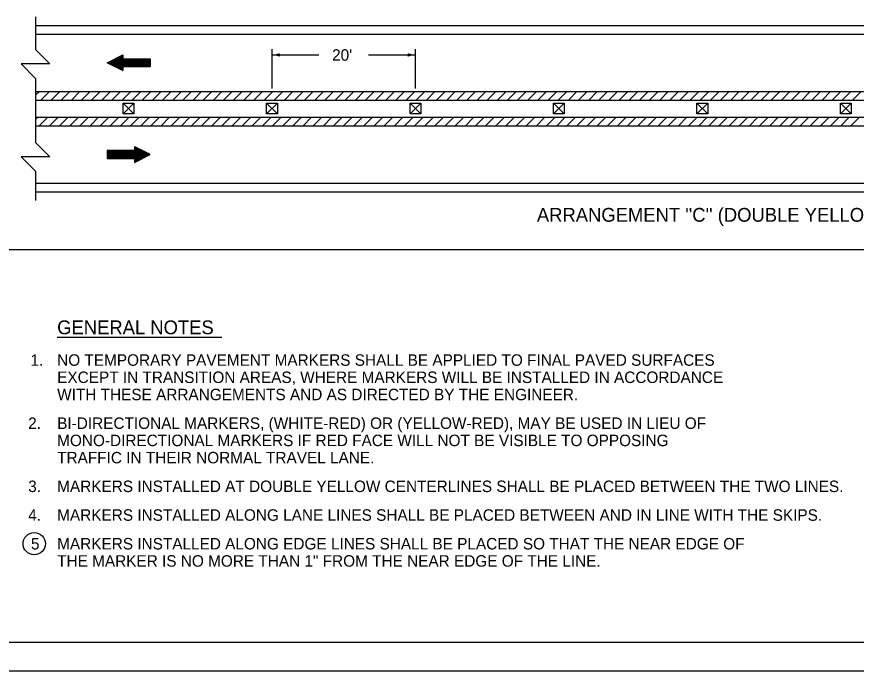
# Model space of a CAD drawing. Extents: x 1000 to 1075.5, y 1000 to 1022.
# Drawn here: x 1007.43 to 1022.06, y 1000 to 1011.4 of the extents above; entities that cross this region are included whole.
import ezdxf

# ---------------------------------------------------------------- set-up
doc = ezdxf.new("R2010")
doc.units = 0
doc.layers.add('Level 1', color=7, linetype='Continuous')
doc.layers.add('Level 10', color=7, linetype='Continuous')

msp = doc.modelspace()

# ---------------------------------------------------------------- linework, layer by layer
at = {"layer": 'Level 1'}
for p, q in [((1011.878, 1010.151), (1011.878, 1010.836)), ((1014.378, 1010.151), (1014.378, 1010.836)), ((1007.758, 1010.035), (1007.824, 1010.101)), ((1007.851, 1009.951), (1008.001, 1010.101)), ((1008.028, 1009.951), (1008.178, 1010.101)), ((1008.204, 1009.951), (1008.354, 1010.101)), ((1008.381, 1009.951), (1008.531, 1010.101)), ((1008.558, 1009.951), (1008.708, 1010.101)), ((1008.735, 1009.951), (1008.885, 1010.101)), ((1008.911, 1009.951), (1009.061, 1010.101)), ((1009.088, 1009.951), (1009.238, 1010.101)), ((1009.265, 1009.951), (1009.415, 1010.101)), ((1009.442, 1009.951), (1009.592, 1010.101)), ((1009.618, 1009.951), (1009.768, 1010.101)), ((1009.795, 1009.951), (1009.945, 1010.101)), ((1009.972, 1009.951), (1010.122, 1010.101)), ((1010.149, 1009.951), (1010.299, 1010.101)), ((1010.326, 1009.951), (1010.476, 1010.101)), ((1010.502, 1009.951), (1010.652, 1010.101)), ((1010.679, 1009.951), (1010.829, 1010.101)), ((1010.856, 1009.951), (1011.006, 1010.101)), ((1011.033, 1009.951), (1011.183, 1010.101)), ((1011.209, 1009.951), (1011.359, 1010.101)), ((1011.386, 1009.951), (1011.536, 1010.101)), ((1011.563, 1009.951), (1011.713, 1010.101)), ((1011.74, 1009.951), (1011.89, 1010.101)), ((1011.917, 1009.951), (1012.067, 1010.101)), ((1012.093, 1009.951), (1012.243, 1010.101)), ((1012.27, 1009.951), (1012.42, 1010.101)), ((1012.447, 1009.951), (1012.597, 1010.101)), ((1012.624, 1009.951), (1012.774, 1010.101)), ((1012.8, 1009.951), (1012.95, 1010.101)), ((1012.977, 1009.951), (1013.127, 1010.101)), ((1013.154, 1009.951), (1013.304, 1010.101)), ((1013.331, 1009.951), (1013.481, 1010.101)), ((1013.508, 1009.951), (1013.658, 1010.101)), ((1013.684, 1009.951), (1013.834, 1010.101)), ((1013.861, 1009.951), (1014.011, 1010.101)), ((1014.038, 1009.951), (1014.188, 1010.101)), ((1014.215, 1009.951), (1014.365, 1010.101)), ((1014.391, 1009.951), (1014.541, 1010.101)), ((1014.568, 1009.951), (1014.718, 1010.101)), ((1014.745, 1009.951), (1014.895, 1010.101)), ((1014.922, 1009.951), (1015.072, 1010.101)), ((1015.099, 1009.951), (1015.249, 1010.101)), ((1015.275, 1009.951), (1015.425, 1010.101)), ((1015.452, 1009.951), (1015.602, 1010.101)), ((1015.629, 1009.951), (1015.779, 1010.101)), ((1015.806, 1009.951), (1015.956, 1010.101)), ((1015.982, 1009.951), (1016.132, 1010.101)), ((1016.159, 1009.951), (1016.309, 1010.101)), ((1016.336, 1009.951), (1016.486, 1010.101)), ((1016.513, 1009.951), (1016.663, 1010.101)), ((1016.69, 1009.951), (1016.84, 1010.101)), ((1016.866, 1009.951), (1017.016, 1010.101)), ((1017.043, 1009.951), (1017.193, 1010.101)), ((1017.22, 1009.951), (1017.37, 1010.101)), ((1017.397, 1009.951), (1017.547, 1010.101)), ((1017.573, 1009.951), (1017.723, 1010.101)), ((1017.75, 1009.951), (1017.9, 1010.101)), ((1017.927, 1009.951), (1018.077, 1010.101)), ((1018.104, 1009.951), (1018.254, 1010.101)), ((1018.281, 1009.951), (1018.431, 1010.101)), ((1018.457, 1009.951), (1018.607, 1010.101)), ((1018.634, 1009.951), (1018.784, 1010.101)), ((1018.811, 1009.951), (1018.961, 1010.101)), ((1018.988, 1009.951), (1019.138, 1010.101)), ((1019.164, 1009.951), (1019.314, 1010.101)), ((1019.341, 1009.951), (1019.491, 1010.101)), ((1019.518, 1009.951), (1019.668, 1010.101)), ((1019.695, 1009.951), (1019.845, 1010.101)), ((1019.872, 1009.951), (1020.022, 1010.101)), ((1020.048, 1009.951), (1020.198, 1010.101)), ((1020.225, 1009.951), (1020.375, 1010.101)), ((1020.402, 1009.951), (1020.552, 1010.101)), ((1020.579, 1009.951), (1020.729, 1010.101)), ((1020.755, 1009.951), (1020.905, 1010.101)), ((1020.932, 1009.951), (1021.082, 1010.101)), ((1021.109, 1009.951), (1021.259, 1010.101)), ((1021.286, 1009.951), (1021.436, 1010.101)), ((1021.463, 1009.951), (1021.613, 1010.101)), ((1021.639, 1009.951), (1021.789, 1010.101)), ((1021.816, 1009.951), (1021.966, 1010.101)), ((1021.993, 1009.951), (1022.143, 1010.101)), ((1009.284, 1009.895), (1009.471, 1009.895)), ((1009.284, 1009.708), (1009.284, 1009.895)), ((1009.284, 1009.708), (1009.471, 1009.895)), ((1009.284, 1009.895), (1009.471, 1009.708)), ((1009.471, 1009.895), (1009.471, 1009.708)), ((1011.784, 1009.895), (1011.971, 1009.895)), ((1011.784, 1009.708), (1011.784, 1009.895)), ((1011.784, 1009.708), (1011.971, 1009.895)), ((1011.784, 1009.895), (1011.971, 1009.708)), ((1011.971, 1009.895), (1011.971, 1009.708)), ((1014.284, 1009.895), (1014.471, 1009.895)), ((1014.284, 1009.708), (1014.284, 1009.895)), ((1014.284, 1009.708), (1014.471, 1009.895)), ((1014.284, 1009.895), (1014.471, 1009.708)), ((1014.471, 1009.895), (1014.471, 1009.708)), ((1016.784, 1009.895), (1016.971, 1009.895)), ((1016.784, 1009.708), (1016.784, 1009.895)), ((1016.784, 1009.708), (1016.971, 1009.895)), ((1016.784, 1009.895), (1016.971, 1009.708)), ((1016.971, 1009.895), (1016.971, 1009.708)), ((1019.284, 1009.895), (1019.471, 1009.895)), ((1019.284, 1009.708), (1019.284, 1009.895)), ((1019.284, 1009.708), (1019.471, 1009.895)), ((1019.284, 1009.895), (1019.471, 1009.708)), ((1019.471, 1009.895), (1019.471, 1009.708)), ((1021.784, 1009.895), (1021.971, 1009.895)), ((1021.784, 1009.708), (1021.784, 1009.895)), ((1021.784, 1009.708), (1021.971, 1009.895)), ((1021.784, 1009.895), (1021.971, 1009.708)), ((1021.971, 1009.895), (1021.971, 1009.708)), ((1009.471, 1009.708), (1009.284, 1009.708)), ((1011.971, 1009.708), (1011.784, 1009.708)), ((1014.471, 1009.708), (1014.284, 1009.708)), ((1016.971, 1009.708), (1016.784, 1009.708)), ((1019.471, 1009.708), (1019.284, 1009.708)), ((1021.971, 1009.708), (1021.784, 1009.708)), ((1007.758, 1009.645), (1007.764, 1009.651)), ((1007.758, 1009.613), (1007.796, 1009.651)), ((1007.823, 1009.501), (1007.973, 1009.651)), ((1008, 1009.501), (1008.15, 1009.651)), ((1008.177, 1009.501), (1008.327, 1009.651)), ((1008.353, 1009.501), (1008.503, 1009.651)), ((1008.53, 1009.501), (1008.68, 1009.651)), ((1008.707, 1009.501), (1008.857, 1009.651)), ((1008.884, 1009.501), (1009.034, 1009.651)), ((1009.06, 1009.501), (1009.21, 1009.651)), ((1009.237, 1009.501), (1009.387, 1009.651)), ((1009.414, 1009.501), (1009.564, 1009.651)), ((1009.591, 1009.501), (1009.741, 1009.651)), ((1009.768, 1009.501), (1009.918, 1009.651)), ((1009.944, 1009.501), (1010.094, 1009.651)), ((1010.121, 1009.501), (1010.271, 1009.651)), ((1010.298, 1009.501), (1010.448, 1009.651)), ((1010.475, 1009.501), (1010.625, 1009.651)), ((1010.651, 1009.501), (1010.801, 1009.651)), ((1010.828, 1009.501), (1010.978, 1009.651)), ((1011.005, 1009.501), (1011.155, 1009.651)), ((1011.182, 1009.501), (1011.332, 1009.651)), ((1011.359, 1009.501), (1011.509, 1009.651)), ((1011.535, 1009.501), (1011.685, 1009.651)), ((1011.712, 1009.501), (1011.862, 1009.651)), ((1011.889, 1009.501), (1012.039, 1009.651)), ((1012.066, 1009.501), (1012.216, 1009.651)), ((1012.242, 1009.501), (1012.392, 1009.651)), ((1012.419, 1009.501), (1012.569, 1009.651)), ((1012.596, 1009.501), (1012.746, 1009.651)), ((1012.773, 1009.501), (1012.923, 1009.651)), ((1012.95, 1009.501), (1013.1, 1009.651)), ((1013.126, 1009.501), (1013.276, 1009.651)), ((1013.303, 1009.501), (1013.453, 1009.651)), ((1013.48, 1009.501), (1013.63, 1009.651)), ((1013.657, 1009.501), (1013.807, 1009.651)), ((1013.833, 1009.501), (1013.983, 1009.651)), ((1014.01, 1009.501), (1014.16, 1009.651)), ((1014.187, 1009.501), (1014.337, 1009.651)), ((1014.364, 1009.501), (1014.514, 1009.651)), ((1014.541, 1009.501), (1014.691, 1009.651)), ((1014.717, 1009.501), (1014.867, 1009.651)), ((1014.894, 1009.501), (1015.044, 1009.651)), ((1015.071, 1009.501), (1015.221, 1009.651)), ((1015.248, 1009.501), (1015.398, 1009.651)), ((1015.424, 1009.501), (1015.574, 1009.651)), ((1015.601, 1009.501), (1015.751, 1009.651)), ((1015.778, 1009.501), (1015.928, 1009.651)), ((1015.955, 1009.501), (1016.105, 1009.651)), ((1016.132, 1009.501), (1016.282, 1009.651)), ((1016.308, 1009.501), (1016.458, 1009.651)), ((1016.485, 1009.501), (1016.635, 1009.651)), ((1016.662, 1009.501), (1016.812, 1009.651)), ((1016.839, 1009.501), (1016.989, 1009.651)), ((1017.015, 1009.501), (1017.165, 1009.651)), ((1017.192, 1009.501), (1017.342, 1009.651)), ((1017.369, 1009.501), (1017.519, 1009.651)), ((1017.546, 1009.501), (1017.696, 1009.651)), ((1017.723, 1009.501), (1017.873, 1009.651)), ((1017.899, 1009.501), (1018.049, 1009.651)), ((1018.076, 1009.501), (1018.226, 1009.651)), ((1018.253, 1009.501), (1018.403, 1009.651)), ((1018.43, 1009.501), (1018.58, 1009.651)), ((1018.606, 1009.501), (1018.756, 1009.651)), ((1018.783, 1009.501), (1018.933, 1009.651)), ((1018.96, 1009.501), (1019.11, 1009.651)), ((1019.137, 1009.501), (1019.287, 1009.651)), ((1019.314, 1009.501), (1019.464, 1009.651)), ((1019.49, 1009.501), (1019.64, 1009.651)), ((1019.667, 1009.501), (1019.817, 1009.651)), ((1019.844, 1009.501), (1019.994, 1009.651)), ((1020.021, 1009.501), (1020.171, 1009.651)), ((1020.197, 1009.501), (1020.347, 1009.651)), ((1020.374, 1009.501), (1020.524, 1009.651)), ((1020.551, 1009.501), (1020.701, 1009.651)), ((1020.728, 1009.501), (1020.878, 1009.651)), ((1020.905, 1009.501), (1021.055, 1009.651)), ((1021.081, 1009.501), (1021.231, 1009.651)), ((1021.258, 1009.501), (1021.408, 1009.651)), ((1021.435, 1009.501), (1021.585, 1009.651)), ((1021.612, 1009.501), (1021.762, 1009.651)), ((1021.788, 1009.501), (1021.938, 1009.651)), ((1021.965, 1009.501), (1022.115, 1009.651)), ((1007, 1007.349), (1035.5, 1007.349))]:
    msp.add_line(p, q, dxfattribs=at)
for points in [[(1007.758, 1011.401), (1007.758, 1010.829), (1008.008, 1010.579), (1007.508, 1010.579), (1007.758, 1010.329), (1007.758, 1009.213), (1008.008, 1008.963), (1007.508, 1008.963), (1007.758, 1008.713), (1007.758, 1008.201)], [(1007.758, 1011.251), (1034.758, 1011.251)], [(1007.758, 1011.101), (1034.758, 1011.101)], [(1009.184, 1010.689), (1009.28, 1010.689)], [(1009.198, 1010.696), (1009.28, 1010.696)], [(1009.211, 1010.703), (1009.28, 1010.703)], [(1009.225, 1010.71), (1009.28, 1010.71)], [(1009.239, 1010.716), (1009.28, 1010.716)], [(1009.252, 1010.723), (1009.28, 1010.723)], [(1009.266, 1010.73), (1009.28, 1010.73)], [(1009.28, 1010.737), (1009.28, 1010.737)], [(1011.878, 1010.736), (1012.696, 1010.736)], [(1013.562, 1010.736), (1014.378, 1010.736)], [(1009.013, 1010.604), (1009.756, 1010.604)], [(1009.016, 1010.597), (1009.756, 1010.597)], [(1009.027, 1010.611), (1009.756, 1010.611)], [(1009.027, 1010.611), (1009.756, 1010.611)], [(1009.029, 1010.591), (1009.756, 1010.591)], [(1009.041, 1010.618), (1009.756, 1010.618)], [(1009.043, 1010.584), (1009.756, 1010.584)], [(1009.054, 1010.625), (1009.756, 1010.625)], [(1009.056, 1010.577), (1009.756, 1010.577)], [(1009.068, 1010.631), (1009.756, 1010.631)], [(1009.07, 1010.57), (1009.756, 1010.57)], [(1009.082, 1010.638), (1009.756, 1010.638)], [(1009.083, 1010.563), (1009.756, 1010.563)], [(1009.095, 1010.645), (1009.756, 1010.645)], [(1009.097, 1010.557), (1009.756, 1010.557)], [(1009.109, 1010.652), (1009.756, 1010.652)], [(1009.111, 1010.55), (1009.756, 1010.55)], [(1009.123, 1010.659), (1009.756, 1010.659)], [(1009.124, 1010.543), (1009.756, 1010.543)], [(1009.136, 1010.665), (1009.756, 1010.665)], [(1009.143, 1010.669), (1009.756, 1010.669)], [(1009.157, 1010.676), (1009.28, 1010.676)], [(1009.17, 1010.682), (1009.28, 1010.682)], [(1009.138, 1010.536), (1009.756, 1010.536)], [(1009.151, 1010.529), (1009.28, 1010.529)], [(1009.165, 1010.523), (1009.28, 1010.523)], [(1009.165, 1010.523), (1009.28, 1010.523)], [(1009.178, 1010.516), (1009.28, 1010.516)], [(1009.192, 1010.509), (1009.28, 1010.509)], [(1009.206, 1010.502), (1009.28, 1010.502)], [(1009.219, 1010.495), (1009.28, 1010.495)], [(1009.233, 1010.488), (1009.28, 1010.488)], [(1009.246, 1010.482), (1009.28, 1010.482)], [(1009.26, 1010.475), (1009.28, 1010.475)], [(1009.273, 1010.468), (1009.28, 1010.468)], [(1007.758, 1010.101), (1034.758, 1010.101)], [(1007.758, 1009.951), (1034.758, 1009.951)], [(1007.758, 1009.651), (1034.758, 1009.651)], [(1007.758, 1009.501), (1034.758, 1009.501)], [(1009.484, 1009.137), (1009.484, 1009.137)], [(1009.498, 1009.131), (1009.484, 1009.131)], [(1009.511, 1009.124), (1009.484, 1009.124)], [(1009.525, 1009.117), (1009.484, 1009.117)], [(1009.539, 1009.11), (1009.484, 1009.11)], [(1009.552, 1009.103), (1009.484, 1009.103)], [(1009.566, 1009.097), (1009.484, 1009.097)], [(1009.58, 1009.09), (1009.484, 1009.09)], [(1009.593, 1009.083), (1009.484, 1009.083)], [(1009.621, 1009.069), (1009.008, 1009.069)], [(1009.628, 1009.066), (1009.008, 1009.066)], [(1009.641, 1009.059), (1009.008, 1009.059)], [(1009.655, 1009.052), (1009.008, 1009.052)], [(1009.669, 1009.046), (1009.008, 1009.046)], [(1009.682, 1009.039), (1009.008, 1009.039)], [(1009.696, 1009.032), (1009.008, 1009.032)], [(1009.71, 1009.025), (1009.008, 1009.025)], [(1009.723, 1009.018), (1009.008, 1009.018)], [(1009.737, 1009.012), (1009.008, 1009.012)], [(1009.737, 1009.012), (1009.008, 1009.012)], [(1009.751, 1009.005), (1009.008, 1009.005)], [(1009.748, 1008.998), (1009.008, 1008.998)], [(1009.735, 1008.991), (1009.008, 1008.991)], [(1009.721, 1008.984), (1009.008, 1008.984)], [(1009.708, 1008.978), (1009.008, 1008.978)], [(1009.694, 1008.971), (1009.008, 1008.971)], [(1009.681, 1008.964), (1009.008, 1008.964)], [(1009.667, 1008.957), (1009.008, 1008.957)], [(1009.653, 1008.95), (1009.008, 1008.95)], [(1009.64, 1008.944), (1009.008, 1008.944)], [(1009.626, 1008.937), (1009.008, 1008.937)], [(1009.607, 1009.076), (1009.484, 1009.076)], [(1009.613, 1008.93), (1009.484, 1008.93)], [(1009.599, 1008.923), (1009.484, 1008.923)], [(1009.599, 1008.923), (1009.484, 1008.923)], [(1009.586, 1008.916), (1009.484, 1008.916)], [(1009.572, 1008.909), (1009.484, 1008.909)], [(1009.558, 1008.903), (1009.484, 1008.903)], [(1009.545, 1008.896), (1009.484, 1008.896)], [(1009.531, 1008.889), (1009.484, 1008.889)], [(1009.518, 1008.882), (1009.484, 1008.882)], [(1009.504, 1008.875), (1009.484, 1008.875)], [(1009.491, 1008.869), (1009.484, 1008.869)], [(1007.758, 1008.501), (1034.758, 1008.501)], [(1007.758, 1008.351), (1034.758, 1008.351)], [(1008.134, 1005.821), (1011.003, 1005.821)]]:
    msp.add_lwpolyline(points, dxfattribs=at)
for points in [[(1009.008, 1010.601), (1009.28, 1010.737), (1009.28, 1010.669), (1009.756, 1010.669), (1009.756, 1010.533), (1009.28, 1010.533), (1009.28, 1010.465)], [(1009.756, 1009.002), (1009.484, 1009.138), (1009.484, 1009.069), (1009.008, 1009.069), (1009.008, 1008.933), (1009.484, 1008.933), (1009.484, 1008.865)]]:
    msp.add_lwpolyline(points, close=True, dxfattribs=at)
msp.add_circle((1007.734, 1002.221), 0.194, dxfattribs=at)
for centre, radius, start, end in [((1011.878, 1011.127), 0.391, 270, 288.6688), ((1011.878, 1010.345), 0.391, 71.3472, 89.9939), ((1011.878, 1011.127), 0.391, 269.9878, 270), ((1012.026, 1010.736), 0.0312, 138.7746, 220.8913), ((1014.378, 1011.127), 0.391, 251.3472, 269.9939), ((1014.229, 1010.736), 0.0312, 318.7746, 40.8913), ((1014.378, 1010.345), 0.391, 90, 108.6688), ((1014.378, 1010.345), 0.391, 89.9878, 90)]:
    msp.add_arc(centre, radius, start, end, dxfattribs=at)
at = {"layer": 'Level 10'}
for p, q in [((1035.5, 1000.5), (1007, 1000.5)), ((1036, 1000), (1000, 1000))]:
    msp.add_line(p, q, dxfattribs=at)

# ---------------------------------------------------------------- texts
at = {"layer": 'Level 1'}
for s, height, p in [("20'", 0.2, (1012.925, 1010.636)), ("ARRANGEMENT ''C'' (DOUBLE YELLOW CENTER LINES)", 0.24, (1016.494, 1007.831)), ('GENERAL NOTES', 0.24, (1008.134, 1005.871)), ('1.', 0.2, (1007.67, 1005.321)), ('NO TEMPORARY PAVEMENT MARKERS SHALL BE APPLIED TO FINAL PAVED SURFACES ', 0.2, (1008.134, 1005.321)), ('EXCEPT IN TRANSITION AREAS, WHERE MARKERS WILL BE INSTALLED IN ACCORDANCE ', 0.2, (1008.134, 1005.021)), ('WITH THESE ARRANGEMENTS AND AS DIRECTED BY THE ENGINEER.', 0.2, (1008.134, 1004.721)), ('2.', 0.2, (1007.629, 1004.221)), ('BI-DIRECTIONAL MARKERS, (WHITE-RED) OR (YELLOW-RED), MAY BE USED IN LIEU OF ', 0.2, (1008.134, 1004.221)), ('MONO-DIRECTIONAL MARKERS IF RED FACE WILL NOT BE VISIBLE TO OPPOSING ', 0.2, (1008.134, 1003.921)), ('TRAFFIC IN THEIR NORMAL TRAVEL LANE.', 0.2, (1008.134, 1003.621)), ('3.', 0.2, (1007.629, 1003.121)), ('MARKERS INSTALLED AT DOUBLE YELLOW CENTERLINES SHALL BE PLACED BETWEEN THE TWO LINES.', 0.2, (1008.134, 1003.121)), ('4.', 0.2, (1007.629, 1002.621)), ('MARKERS INSTALLED ALONG LANE LINES SHALL BE PLACED BETWEEN AND IN LINE WITH THE SKIPS.', 0.2, (1008.134, 1002.621)), ('5', 0.2, (1007.677, 1002.121)), ('MARKERS INSTALLED ALONG EDGE LINES SHALL BE PLACED SO THAT THE NEAR EDGE OF ', 0.2, (1008.134, 1002.121)), ('THE MARKER IS NO MORE THAN 1" FROM THE NEAR EDGE OF THE LINE.', 0.2, (1008.134, 1001.821))]:
    msp.add_text(s, height=height, dxfattribs=at).set_placement(p)

doc.saveas('drawing.dxf')
